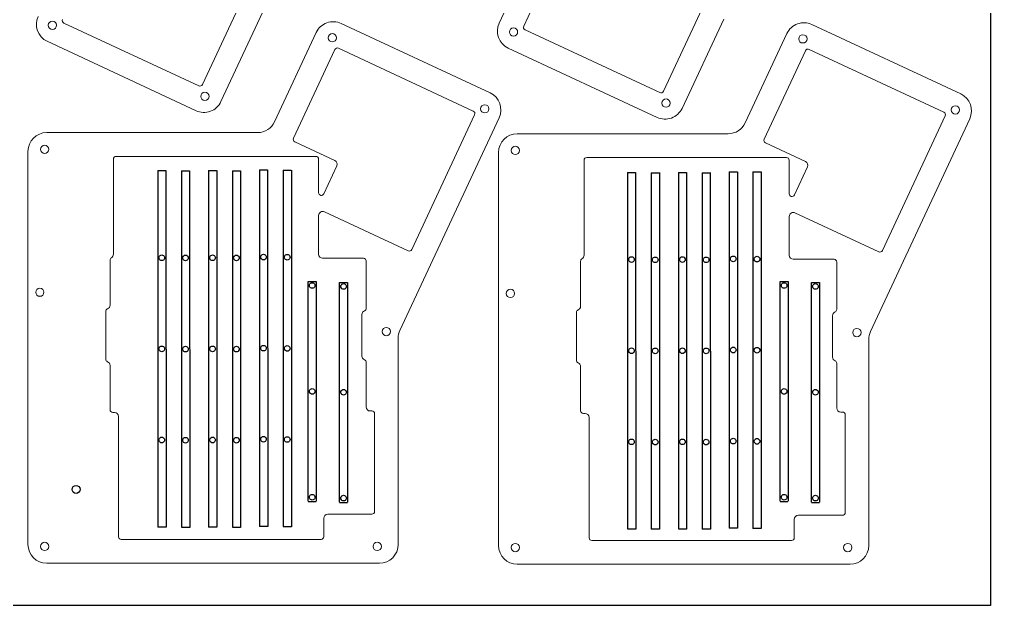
# Model space of a CAD drawing. Header units: inches. Extents: x 1582 to 2232, y 464 to 864.
# Drawn here: x 1869.1 to 2232.3, y 464 to 683.2 of the extents above; entities that cross this region are included whole.
import ezdxf

# ---------------------------------------------------------------- set-up
doc = ezdxf.new("R2010")
doc.units = ezdxf.units.IN
doc.header["$MEASUREMENT"] = 0

msp = doc.modelspace()

# ---------------------------------------------------------------- linework, layer by layer
at = {"color": 0, "linetype": 'Continuous', "lineweight": 0}
for p, q in [((2048.52, 681.84), (2085.61, 761.41)), ((2057.69, 680.72), (2081.19, 731.14)), ((1953, 692.02), (1937.54, 658.88)), ((2125.4, 689.5), (2109.94, 656.36)), ((1960.06, 685.89), (1944.48, 652.48)), ((2132.46, 683.37), (2116.89, 649.96)), ((1936.19, 658.38), (1885.77, 681.89)), ((1989.44, 681.74), (2045.12, 655.77)), ((2108.59, 655.86), (2058.18, 679.37)), ((2165.4, 681.33), (2221.08, 655.37)), ((1964.56, 644.94), (1980.14, 678.35)), ((2140.52, 644.54), (2156.09, 677.95)), ((1935.18, 649.09), (1879.5, 675.06)), ((1971.62, 638.81), (1987.08, 671.96)), ((1988.43, 672.45), (2038.85, 648.94)), ((2107.58, 646.57), (2051.9, 672.54)), ((2164.39, 672.04), (2214.8, 648.53)), ((2147.58, 638.4), (2163.04, 671.55)), ((2048.51, 646.47), (2011.41, 566.9)), ((2039.34, 647.59), (2015.83, 597.18)), ((2215.29, 647.18), (2191.78, 596.77)), ((2224.46, 646.07), (2187.37, 566.5)), ((1879.33, 640.9), (1958.22, 640.9)), ((2055.28, 640.49), (2134.17, 640.49)), ((1987.08, 630.48), (1972.12, 637.46)), ((2163.03, 630.07), (2148.07, 637.05)), ((1872.33, 486.81), (1872.33, 633.9)), ((1905.31, 632), (1970.62, 632.01)), ((1905.31, 632), (1979.98, 632)), ((2048.28, 486.41), (2048.28, 633.49)), ((1904.29, 595.42), (1904.29, 630.98)), ((1981, 630.98), (1981, 618.42)), ((1982.94, 617.99), (1987.82, 628.46)), ((2080.25, 595.02), (2080.25, 630.58)), ((2081.26, 631.59), (2146.58, 631.6)), ((2081.26, 631.59), (2155.94, 631.59)), ((2156.96, 630.58), (2156.96, 618.02)), ((2158.89, 617.59), (2163.77, 628.05)), ((2014.48, 596.68), (1983.17, 611.28)), ((2190.43, 596.28), (2159.12, 610.88)), ((1981, 609.9), (1981, 595.42)), ((2156.96, 609.5), (2156.96, 595.02)), ((1903.02, 576.37), (1903.02, 593.22)), ((1982.52, 593.9), (1997.76, 593.9)), ((1998.78, 592.88), (1998.78, 575.17)), ((2078.98, 575.97), (2078.98, 592.82)), ((2158.48, 593.49), (2173.72, 593.49)), ((2174.74, 592.48), (2174.74, 574.76)), ((1901.44, 556.12), (1901.44, 574.02)), ((1997.19, 572.82), (1997.19, 557.32)), ((2077.39, 555.71), (2077.39, 573.61)), ((2173.15, 572.41), (2173.15, 556.92)), ((2010.76, 563.95), (2010.76, 486.81)), ((2186.71, 563.54), (2186.71, 486.41)), ((1903.02, 537.26), (1903.02, 553.77)), ((1998.78, 554.97), (1998.78, 538.27)), ((2078.98, 536.85), (2078.98, 553.36)), ((2174.74, 554.56), (2174.74, 537.87)), ((1904.67, 536.24), (1904.04, 536.24)), ((1906.2, 489.7), (1906.2, 534.72)), ((2000.3, 536.75), (2000.94, 536.75)), ((2001.96, 535.73), (2001.96, 499.16)), ((2080.63, 535.83), (2079.99, 535.83)), ((2082.15, 489.3), (2082.15, 534.31)), ((2176.26, 536.34), (2176.9, 536.34)), ((2177.91, 535.33), (2177.91, 498.75)), ((2000.94, 498.14), (1984.43, 498.14)), ((2176.9, 497.73), (2160.39, 497.73)), ((1982.91, 496.62), (1982.91, 489.7)), ((2158.86, 496.21), (2158.86, 489.3)), ((1981.91, 488.7), (1907.2, 488.7)), ((2157.86, 488.3), (2083.15, 488.3)), ((2003.76, 479.81), (1879.33, 479.81)), ((2179.71, 479.41), (2055.28, 479.41))]:
    msp.add_line(p, q, dxfattribs=at)
at = {"color": 0}
for p, q in [((1920.85, 626.66), (1920.85, 493.31)), ((1929.73, 626.58), (1929.73, 493.23)), ((1939.87, 626.66), (1939.87, 493.31)), ((1948.75, 626.58), (1948.75, 493.23)), ((1958.89, 626.93), (1958.89, 493.58)), ((1967.77, 626.85), (1967.77, 493.5)), ((2096.5, 625.98), (2096.5, 492.63)), ((2105.37, 625.9), (2105.37, 492.55)), ((2115.52, 625.98), (2115.52, 492.63)), ((2124.4, 625.9), (2124.4, 492.55)), ((2134.54, 626.24), (2134.54, 492.89)), ((2143.42, 626.16), (2143.42, 492.81)), ((1921.3, 594.08), (1921.35, 594.4)), ((1921.35, 593.75), (1921.3, 594.08)), ((1921.35, 594.4), (1921.5, 594.69)), ((1921.5, 593.46), (1921.35, 593.75)), ((1921.5, 594.69), (1921.74, 594.92)), ((1921.74, 593.23), (1921.5, 593.46)), ((1921.74, 594.92), (1922.03, 595.07)), ((1922.03, 593.08), (1921.74, 593.23)), ((1922.03, 595.07), (1922.35, 595.12)), ((1922.35, 593.03), (1922.03, 593.08)), ((1922.35, 595.12), (1922.68, 595.07)), ((1922.68, 593.08), (1922.35, 593.03)), ((1922.68, 595.07), (1922.97, 594.92)), ((1922.97, 593.23), (1922.68, 593.08)), ((1922.97, 594.92), (1923.2, 594.69)), ((1923.2, 593.46), (1922.97, 593.23)), ((1923.2, 594.69), (1923.35, 594.4)), ((1923.35, 593.75), (1923.2, 593.46)), ((1923.35, 594.4), (1923.4, 594.08)), ((1923.4, 594.08), (1923.35, 593.75)), ((1930.18, 594), (1930.23, 594.32)), ((1930.23, 593.67), (1930.18, 594)), ((1930.23, 594.32), (1930.38, 594.61)), ((1930.38, 593.38), (1930.23, 593.67)), ((1930.38, 594.61), (1930.61, 594.84)), ((1930.61, 593.15), (1930.38, 593.38)), ((1930.61, 594.84), (1930.91, 594.99)), ((1930.91, 593), (1930.61, 593.15)), ((1930.91, 594.99), (1931.23, 595.04)), ((1931.23, 592.95), (1930.91, 593)), ((1931.23, 595.04), (1931.56, 594.99)), ((1931.56, 593), (1931.23, 592.95)), ((1931.56, 594.99), (1931.85, 594.84)), ((1931.85, 593.15), (1931.56, 593)), ((1931.85, 594.84), (1932.08, 594.61)), ((1932.08, 593.38), (1931.85, 593.15)), ((1932.08, 594.61), (1932.23, 594.32)), ((1932.23, 593.67), (1932.08, 593.38)), ((1932.23, 594.32), (1932.28, 594)), ((1932.28, 594), (1932.23, 593.67)), ((1940.32, 594.08), (1940.37, 594.4)), ((1940.37, 593.75), (1940.32, 594.08)), ((1940.37, 594.4), (1940.52, 594.69)), ((1940.52, 593.46), (1940.37, 593.75)), ((1940.52, 594.69), (1940.76, 594.92)), ((1940.76, 593.23), (1940.52, 593.46)), ((1940.76, 594.92), (1941.05, 595.07)), ((1941.05, 593.08), (1940.76, 593.23)), ((1941.05, 595.07), (1941.37, 595.12)), ((1941.37, 593.03), (1941.05, 593.08)), ((1941.37, 595.12), (1941.7, 595.07)), ((1941.7, 593.08), (1941.37, 593.03)), ((1941.7, 595.07), (1941.99, 594.92)), ((1941.99, 593.23), (1941.7, 593.08)), ((1941.99, 594.92), (1942.22, 594.69)), ((1942.22, 593.46), (1941.99, 593.23)), ((1942.22, 594.69), (1942.37, 594.4)), ((1942.37, 593.75), (1942.22, 593.46)), ((1942.37, 594.4), (1942.42, 594.08)), ((1942.42, 594.08), (1942.37, 593.75)), ((1949.2, 594), (1949.25, 594.32)), ((1949.25, 593.67), (1949.2, 594)), ((1949.25, 594.32), (1949.4, 594.61)), ((1949.4, 593.38), (1949.25, 593.67)), ((1949.4, 594.61), (1949.64, 594.84)), ((1949.64, 593.15), (1949.4, 593.38)), ((1949.64, 594.84), (1949.93, 594.99)), ((1949.93, 593), (1949.64, 593.15)), ((1949.93, 594.99), (1950.25, 595.04)), ((1950.25, 592.95), (1949.93, 593)), ((1950.25, 595.04), (1950.58, 594.99)), ((1950.58, 593), (1950.25, 592.95)), ((1950.58, 594.99), (1950.87, 594.84)), ((1950.87, 593.15), (1950.58, 593)), ((1950.87, 594.84), (1951.1, 594.61)), ((1951.1, 593.38), (1950.87, 593.15)), ((1951.1, 594.61), (1951.25, 594.32)), ((1951.25, 593.67), (1951.1, 593.38)), ((1951.25, 594.32), (1951.3, 594)), ((1951.3, 594), (1951.25, 593.67)), ((1959.34, 594.34), (1959.4, 594.67)), ((1959.4, 594.02), (1959.34, 594.34)), ((1959.4, 594.67), (1959.54, 594.96)), ((1959.54, 593.72), (1959.4, 594.02)), ((1959.54, 594.96), (1959.78, 595.19)), ((1959.78, 593.49), (1959.54, 593.72)), ((1959.78, 595.19), (1960.07, 595.34)), ((1960.07, 593.34), (1959.78, 593.49)), ((1960.07, 595.34), (1960.39, 595.39)), ((1960.39, 593.29), (1960.07, 593.34)), ((1960.39, 595.39), (1960.72, 595.34)), ((1960.72, 593.34), (1960.39, 593.29)), ((1960.72, 595.34), (1961.01, 595.19)), ((1961.01, 593.49), (1960.72, 593.34)), ((1961.01, 595.19), (1961.24, 594.96)), ((1961.24, 593.72), (1961.01, 593.49)), ((1961.24, 594.96), (1961.39, 594.67)), ((1961.39, 594.02), (1961.24, 593.72)), ((1961.39, 594.67), (1961.44, 594.34)), ((1961.44, 594.34), (1961.39, 594.02)), ((1968.22, 594.26), (1968.28, 594.59)), ((1968.28, 593.94), (1968.22, 594.26)), ((1968.28, 594.59), (1968.42, 594.88)), ((1968.42, 593.64), (1968.28, 593.94)), ((1968.42, 594.88), (1968.66, 595.11)), ((1968.66, 593.41), (1968.42, 593.64)), ((1968.66, 595.11), (1968.95, 595.26)), ((1968.95, 593.26), (1968.66, 593.41)), ((1968.95, 595.26), (1969.27, 595.31)), ((1969.27, 593.21), (1968.95, 593.26)), ((1969.27, 595.31), (1969.6, 595.26)), ((1969.6, 593.26), (1969.27, 593.21)), ((1969.6, 595.26), (1969.89, 595.11)), ((1969.89, 593.41), (1969.6, 593.26)), ((1969.89, 595.11), (1970.12, 594.88)), ((1970.12, 593.64), (1969.89, 593.41)), ((1970.12, 594.88), (1970.27, 594.59)), ((1970.27, 593.94), (1970.12, 593.64)), ((1970.27, 594.59), (1970.32, 594.26)), ((1970.32, 594.26), (1970.27, 593.94)), ((2096.95, 593.39), (2097, 593.71)), ((2097, 593.06), (2096.95, 593.39)), ((2097, 593.71), (2097.15, 594.01)), ((2097.15, 592.77), (2097, 593.06)), ((2097.15, 594.01), (2097.38, 594.24)), ((2097.38, 592.54), (2097.15, 592.77)), ((2097.38, 594.24), (2097.67, 594.39)), ((2097.67, 592.39), (2097.38, 592.54)), ((2097.67, 594.39), (2097.99, 594.44)), ((2097.99, 592.34), (2097.67, 592.39)), ((2097.99, 594.44), (2098.32, 594.39)), ((2098.32, 592.39), (2097.99, 592.34)), ((2098.32, 594.39), (2098.61, 594.24)), ((2098.61, 592.54), (2098.32, 592.39)), ((2098.61, 594.24), (2098.84, 594.01)), ((2098.84, 592.77), (2098.61, 592.54)), ((2098.84, 594.01), (2098.99, 593.71)), ((2098.99, 593.06), (2098.84, 592.77)), ((2098.99, 593.71), (2099.04, 593.39)), ((2099.04, 593.39), (2098.99, 593.06)), ((2105.83, 593.31), (2105.88, 593.63)), ((2105.88, 592.98), (2105.83, 593.31)), ((2105.88, 593.63), (2106.03, 593.93)), ((2106.03, 592.69), (2105.88, 592.98)), ((2106.03, 593.93), (2106.26, 594.16)), ((2106.26, 592.46), (2106.03, 592.69)), ((2106.26, 594.16), (2106.55, 594.31)), ((2106.55, 592.31), (2106.26, 592.46)), ((2106.55, 594.31), (2106.87, 594.36)), ((2106.87, 592.26), (2106.55, 592.31)), ((2106.87, 594.36), (2107.2, 594.31)), ((2107.2, 592.31), (2106.87, 592.26)), ((2107.2, 594.31), (2107.49, 594.16)), ((2107.49, 592.46), (2107.2, 592.31)), ((2107.49, 594.16), (2107.72, 593.93)), ((2107.72, 592.69), (2107.49, 592.46)), ((2107.72, 593.93), (2107.87, 593.63)), ((2107.87, 592.98), (2107.72, 592.69)), ((2107.87, 593.63), (2107.92, 593.31)), ((2107.92, 593.31), (2107.87, 592.98)), ((2115.97, 593.39), (2116.02, 593.71)), ((2116.02, 593.06), (2115.97, 593.39)), ((2116.02, 593.71), (2116.17, 594.01)), ((2116.17, 592.77), (2116.02, 593.06)), ((2116.17, 594.01), (2116.4, 594.24)), ((2116.4, 592.54), (2116.17, 592.77)), ((2116.4, 594.24), (2116.69, 594.39)), ((2116.69, 592.39), (2116.4, 592.54)), ((2116.69, 594.39), (2117.02, 594.44)), ((2117.02, 592.34), (2116.69, 592.39)), ((2117.02, 594.44), (2117.34, 594.39)), ((2117.34, 592.39), (2117.02, 592.34)), ((2117.34, 594.39), (2117.63, 594.24)), ((2117.63, 592.54), (2117.34, 592.39)), ((2117.63, 594.24), (2117.87, 594.01)), ((2117.87, 592.77), (2117.63, 592.54)), ((2117.87, 594.01), (2118.01, 593.71)), ((2118.01, 593.06), (2117.87, 592.77)), ((2118.01, 593.71), (2118.07, 593.39)), ((2118.07, 593.39), (2118.01, 593.06)), ((2124.85, 593.31), (2124.9, 593.63)), ((2124.9, 592.98), (2124.85, 593.31)), ((2124.9, 593.63), (2125.05, 593.93)), ((2125.05, 592.69), (2124.9, 592.98)), ((2125.05, 593.93), (2125.28, 594.16)), ((2125.28, 592.46), (2125.05, 592.69)), ((2125.28, 594.16), (2125.57, 594.31)), ((2125.57, 592.31), (2125.28, 592.46)), ((2125.57, 594.31), (2125.9, 594.36)), ((2125.9, 592.26), (2125.57, 592.31)), ((2125.9, 594.36), (2126.22, 594.31)), ((2126.22, 592.31), (2125.9, 592.26)), ((2126.22, 594.31), (2126.51, 594.16)), ((2126.51, 592.46), (2126.22, 592.31)), ((2126.51, 594.16), (2126.75, 593.93)), ((2126.75, 592.69), (2126.51, 592.46)), ((2126.75, 593.93), (2126.89, 593.63)), ((2126.89, 592.98), (2126.75, 592.69)), ((2126.89, 593.63), (2126.95, 593.31)), ((2126.95, 593.31), (2126.89, 592.98)), ((2134.99, 593.66), (2135.04, 593.98)), ((2135.04, 593.33), (2134.99, 593.66)), ((2135.04, 593.98), (2135.19, 594.27)), ((2135.19, 593.04), (2135.04, 593.33)), ((2135.19, 594.27), (2135.42, 594.51)), ((2135.42, 592.81), (2135.19, 593.04)), ((2135.42, 594.51), (2135.71, 594.66)), ((2135.71, 592.66), (2135.42, 592.81)), ((2135.71, 594.66), (2136.04, 594.71)), ((2136.04, 592.61), (2135.71, 592.66)), ((2136.04, 594.71), (2136.36, 594.66)), ((2136.36, 592.66), (2136.04, 592.61)), ((2136.36, 594.66), (2136.65, 594.51)), ((2136.65, 592.81), (2136.36, 592.66)), ((2136.65, 594.51), (2136.89, 594.27)), ((2136.89, 593.04), (2136.65, 592.81)), ((2136.89, 594.27), (2137.04, 593.98)), ((2137.04, 593.33), (2136.89, 593.04)), ((2137.04, 593.98), (2137.09, 593.66)), ((2137.09, 593.66), (2137.04, 593.33)), ((2143.87, 593.58), (2143.92, 593.9)), ((2143.92, 593.25), (2143.87, 593.58)), ((2143.92, 593.9), (2144.07, 594.19)), ((2144.07, 592.96), (2143.92, 593.25)), ((2144.07, 594.19), (2144.3, 594.43)), ((2144.3, 592.73), (2144.07, 592.96)), ((2144.3, 594.43), (2144.59, 594.58)), ((2144.59, 592.58), (2144.3, 592.73)), ((2144.59, 594.58), (2144.92, 594.63)), ((2144.92, 592.53), (2144.59, 592.58)), ((2144.92, 594.63), (2145.24, 594.58)), ((2145.24, 592.58), (2144.92, 592.53)), ((2145.24, 594.58), (2145.53, 594.43)), ((2145.53, 592.73), (2145.24, 592.58)), ((2145.53, 594.43), (2145.77, 594.19)), ((2145.77, 592.96), (2145.53, 592.73)), ((2145.77, 594.19), (2145.92, 593.9)), ((2145.92, 593.25), (2145.77, 592.96)), ((2145.92, 593.9), (2145.97, 593.58)), ((2145.97, 593.58), (2145.92, 593.25)), ((1977.13, 502.99), (1977.13, 585.19)), ((1978.01, 584.54), (1978.3, 584.69)), ((1978.3, 584.69), (1978.63, 584.74)), ((1978.63, 584.74), (1978.95, 584.69)), ((1978.95, 584.69), (1979.24, 584.54)), ((1988.86, 502.66), (1988.86, 584.86)), ((2153.54, 502.99), (2153.54, 585.19)), ((2154.42, 584.54), (2154.71, 584.69)), ((2154.71, 584.69), (2155.04, 584.74)), ((2155.04, 584.74), (2155.36, 584.69)), ((2155.36, 584.69), (2155.65, 584.54)), ((2165.27, 502.66), (2165.27, 584.86)), ((1977.58, 583.69), (1977.63, 584.01)), ((1977.63, 583.37), (1977.58, 583.69)), ((1977.63, 584.01), (1977.78, 584.31)), ((1977.78, 583.07), (1977.63, 583.37)), ((1977.78, 584.31), (1978.01, 584.54)), ((1978.01, 582.84), (1977.78, 583.07)), ((1978.3, 582.69), (1978.01, 582.84)), ((1978.63, 582.64), (1978.3, 582.69)), ((1978.95, 582.69), (1978.63, 582.64)), ((1979.24, 582.84), (1978.95, 582.69)), ((1979.24, 584.54), (1979.47, 584.31)), ((1979.47, 583.07), (1979.24, 582.84)), ((1979.47, 584.31), (1979.62, 584.01)), ((1979.62, 583.37), (1979.47, 583.07)), ((1979.62, 584.01), (1979.67, 583.69)), ((1979.67, 583.69), (1979.62, 583.37)), ((1989.31, 583.35), (1989.36, 583.68)), ((1989.36, 583.03), (1989.31, 583.35)), ((1989.36, 583.68), (1989.51, 583.97)), ((1989.51, 582.74), (1989.36, 583.03)), ((1989.51, 583.97), (1989.74, 584.2)), ((1989.74, 582.51), (1989.51, 582.74)), ((1989.74, 584.2), (1990.03, 584.35)), ((1990.03, 582.36), (1989.74, 582.51)), ((1990.03, 584.35), (1990.36, 584.4)), ((1990.36, 582.31), (1990.03, 582.36)), ((1990.36, 584.4), (1990.68, 584.35)), ((1990.68, 582.36), (1990.36, 582.31)), ((1990.68, 584.35), (1990.98, 584.2)), ((1990.98, 582.51), (1990.68, 582.36)), ((1990.98, 584.2), (1991.21, 583.97)), ((1991.21, 582.74), (1990.98, 582.51)), ((1991.21, 583.97), (1991.36, 583.68)), ((1991.36, 583.03), (1991.21, 582.74)), ((1991.36, 583.68), (1991.41, 583.35)), ((1991.41, 583.35), (1991.36, 583.03)), ((2153.99, 583.69), (2154.04, 584.01)), ((2154.04, 583.37), (2153.99, 583.69)), ((2154.04, 584.01), (2154.19, 584.31)), ((2154.19, 583.07), (2154.04, 583.37)), ((2154.19, 584.31), (2154.42, 584.54)), ((2154.42, 582.84), (2154.19, 583.07)), ((2154.71, 582.69), (2154.42, 582.84)), ((2155.04, 582.64), (2154.71, 582.69)), ((2155.36, 582.69), (2155.04, 582.64)), ((2155.65, 582.84), (2155.36, 582.69)), ((2155.65, 584.54), (2155.89, 584.31)), ((2155.89, 583.07), (2155.65, 582.84)), ((2155.89, 584.31), (2156.04, 584.01)), ((2156.04, 583.37), (2155.89, 583.07)), ((2156.04, 584.01), (2156.09, 583.69)), ((2156.09, 583.69), (2156.04, 583.37)), ((2165.72, 583.35), (2165.77, 583.68)), ((2165.77, 583.03), (2165.72, 583.35)), ((2165.77, 583.68), (2165.92, 583.97)), ((2165.92, 582.74), (2165.77, 583.03)), ((2165.92, 583.97), (2166.16, 584.2)), ((2166.16, 582.51), (2165.92, 582.74)), ((2166.16, 584.2), (2166.45, 584.35)), ((2166.45, 582.36), (2166.16, 582.51)), ((2166.45, 584.35), (2166.77, 584.4)), ((2166.77, 582.31), (2166.45, 582.36)), ((2166.77, 584.4), (2167.1, 584.35)), ((2167.1, 582.36), (2166.77, 582.31)), ((2167.1, 584.35), (2167.39, 584.2)), ((2167.39, 582.51), (2167.1, 582.36)), ((2167.39, 584.2), (2167.62, 583.97)), ((2167.62, 582.74), (2167.39, 582.51)), ((2167.62, 583.97), (2167.77, 583.68)), ((2167.77, 583.03), (2167.62, 582.74)), ((2167.77, 583.68), (2167.82, 583.35)), ((2167.82, 583.35), (2167.77, 583.03)), ((1921.3, 559.99), (1921.35, 560.31)), ((1921.35, 559.66), (1921.3, 559.99)), ((1921.35, 560.31), (1921.5, 560.6)), ((1921.5, 559.37), (1921.35, 559.66)), ((1921.5, 560.6), (1921.74, 560.84)), ((1921.74, 559.14), (1921.5, 559.37)), ((1921.74, 560.84), (1922.03, 560.99)), ((1922.03, 560.99), (1922.35, 561.04)), ((1922.35, 561.04), (1922.68, 560.99)), ((1922.68, 560.99), (1922.97, 560.84)), ((1922.97, 560.84), (1923.2, 560.6)), ((1923.2, 559.37), (1922.97, 559.14)), ((1923.2, 560.6), (1923.35, 560.31)), ((1923.35, 559.66), (1923.2, 559.37)), ((1923.35, 560.31), (1923.4, 559.99)), ((1923.4, 559.99), (1923.35, 559.66)), ((1930.18, 559.91), (1930.23, 560.23)), ((1930.23, 559.58), (1930.18, 559.91)), ((1930.23, 560.23), (1930.38, 560.52)), ((1930.38, 559.29), (1930.23, 559.58)), ((1930.38, 560.52), (1930.61, 560.76)), ((1930.61, 559.06), (1930.38, 559.29)), ((1930.61, 560.76), (1930.91, 560.91)), ((1930.91, 560.91), (1931.23, 560.96)), ((1931.23, 560.96), (1931.56, 560.91)), ((1931.56, 560.91), (1931.85, 560.76)), ((1931.85, 560.76), (1932.08, 560.52)), ((1932.08, 559.29), (1931.85, 559.06)), ((1932.08, 560.52), (1932.23, 560.23)), ((1932.23, 559.58), (1932.08, 559.29)), ((1932.23, 560.23), (1932.28, 559.91)), ((1932.28, 559.91), (1932.23, 559.58)), ((1940.32, 559.99), (1940.37, 560.31)), ((1940.37, 559.66), (1940.32, 559.99)), ((1940.37, 560.31), (1940.52, 560.6)), ((1940.52, 559.37), (1940.37, 559.66)), ((1940.52, 560.6), (1940.76, 560.84)), ((1940.76, 559.14), (1940.52, 559.37)), ((1940.76, 560.84), (1941.05, 560.99)), ((1941.05, 560.99), (1941.37, 561.04)), ((1941.37, 561.04), (1941.7, 560.99)), ((1941.7, 560.99), (1941.99, 560.84)), ((1941.99, 560.84), (1942.22, 560.6)), ((1942.22, 559.37), (1941.99, 559.14)), ((1942.22, 560.6), (1942.37, 560.31)), ((1942.37, 559.66), (1942.22, 559.37)), ((1942.37, 560.31), (1942.42, 559.99)), ((1942.42, 559.99), (1942.37, 559.66)), ((1949.2, 559.91), (1949.25, 560.23)), ((1949.25, 559.58), (1949.2, 559.91)), ((1949.25, 560.23), (1949.4, 560.52)), ((1949.4, 559.29), (1949.25, 559.58)), ((1949.4, 560.52), (1949.64, 560.76)), ((1949.64, 559.06), (1949.4, 559.29)), ((1949.64, 560.76), (1949.93, 560.91)), ((1949.93, 560.91), (1950.25, 560.96)), ((1950.25, 560.96), (1950.58, 560.91)), ((1950.58, 560.91), (1950.87, 560.76)), ((1950.87, 560.76), (1951.1, 560.52)), ((1951.1, 559.29), (1950.87, 559.06)), ((1951.1, 560.52), (1951.25, 560.23)), ((1951.25, 559.58), (1951.1, 559.29)), ((1951.25, 560.23), (1951.3, 559.91)), ((1951.3, 559.91), (1951.25, 559.58)), ((1959.34, 560.25), (1959.4, 560.58)), ((1959.4, 559.93), (1959.34, 560.25)), ((1959.4, 560.58), (1959.54, 560.87)), ((1959.54, 559.64), (1959.4, 559.93)), ((1959.54, 560.87), (1959.78, 561.1)), ((1959.78, 559.41), (1959.54, 559.64)), ((1959.78, 561.1), (1960.07, 561.25)), ((1960.07, 559.26), (1959.78, 559.41)), ((1960.07, 561.25), (1960.39, 561.31)), ((1960.39, 559.21), (1960.07, 559.26)), ((1960.39, 561.31), (1960.72, 561.25)), ((1960.72, 559.26), (1960.39, 559.21)), ((1960.72, 561.25), (1961.01, 561.1)), ((1961.01, 559.41), (1960.72, 559.26)), ((1961.01, 561.1), (1961.24, 560.87)), ((1961.24, 559.64), (1961.01, 559.41)), ((1961.24, 560.87), (1961.39, 560.58)), ((1961.39, 559.93), (1961.24, 559.64)), ((1961.39, 560.58), (1961.44, 560.25)), ((1961.44, 560.25), (1961.39, 559.93)), ((1968.22, 560.17), (1968.28, 560.5)), ((1968.28, 559.85), (1968.22, 560.17)), ((1968.28, 560.5), (1968.42, 560.79)), ((1968.42, 559.56), (1968.28, 559.85)), ((1968.42, 560.79), (1968.66, 561.02)), ((1968.66, 559.33), (1968.42, 559.56)), ((1968.66, 561.02), (1968.95, 561.17)), ((1968.95, 559.18), (1968.66, 559.33)), ((1968.95, 561.17), (1969.27, 561.23)), ((1969.27, 561.23), (1969.6, 561.17)), ((1969.6, 561.17), (1969.89, 561.02)), ((1969.89, 559.33), (1969.6, 559.18)), ((1969.89, 561.02), (1970.12, 560.79)), ((1970.12, 559.56), (1969.89, 559.33)), ((1970.12, 560.79), (1970.27, 560.5)), ((1970.27, 559.85), (1970.12, 559.56)), ((1970.27, 560.5), (1970.32, 560.17)), ((1970.32, 560.17), (1970.27, 559.85)), ((2096.95, 559.3), (2097, 559.63)), ((2097, 558.98), (2096.95, 559.3)), ((2097, 559.63), (2097.15, 559.92)), ((2097.15, 559.92), (2097.38, 560.15)), ((2097.38, 560.15), (2097.67, 560.3)), ((2097.67, 560.3), (2097.99, 560.35)), ((2097.99, 560.35), (2098.32, 560.3)), ((2098.32, 560.3), (2098.61, 560.15)), ((2098.61, 560.15), (2098.84, 559.92)), ((2098.84, 559.92), (2098.99, 559.63)), ((2098.99, 559.63), (2099.04, 559.3)), ((2099.04, 559.3), (2098.99, 558.98)), ((2105.83, 559.22), (2105.88, 559.54)), ((2105.88, 558.9), (2105.83, 559.22)), ((2105.88, 559.54), (2106.03, 559.84)), ((2106.03, 559.84), (2106.26, 560.07)), ((2106.26, 560.07), (2106.55, 560.22)), ((2106.55, 560.22), (2106.87, 560.27)), ((2106.87, 560.27), (2107.2, 560.22)), ((2107.2, 560.22), (2107.49, 560.07)), ((2107.49, 560.07), (2107.72, 559.84)), ((2107.72, 559.84), (2107.87, 559.54)), ((2107.87, 559.54), (2107.92, 559.22)), ((2107.92, 559.22), (2107.87, 558.9)), ((2115.97, 559.3), (2116.02, 559.63)), ((2116.02, 558.98), (2115.97, 559.3)), ((2116.02, 559.63), (2116.17, 559.92)), ((2116.17, 559.92), (2116.4, 560.15)), ((2116.4, 560.15), (2116.69, 560.3)), ((2116.69, 560.3), (2117.02, 560.35)), ((2117.02, 560.35), (2117.34, 560.3)), ((2117.34, 560.3), (2117.63, 560.15)), ((2117.63, 560.15), (2117.87, 559.92)), ((2117.87, 559.92), (2118.01, 559.63)), ((2118.01, 559.63), (2118.07, 559.3)), ((2118.07, 559.3), (2118.01, 558.98)), ((2124.85, 559.22), (2124.9, 559.54)), ((2124.9, 558.9), (2124.85, 559.22)), ((2124.9, 559.54), (2125.05, 559.84)), ((2125.05, 559.84), (2125.28, 560.07)), ((2125.28, 560.07), (2125.57, 560.22)), ((2125.57, 560.22), (2125.9, 560.27)), ((2125.9, 560.27), (2126.22, 560.22)), ((2126.22, 560.22), (2126.51, 560.07)), ((2126.51, 560.07), (2126.75, 559.84)), ((2126.75, 559.84), (2126.89, 559.54)), ((2126.89, 559.54), (2126.95, 559.22)), ((2126.95, 559.22), (2126.89, 558.9)), ((2134.99, 559.57), (2135.04, 559.89)), ((2135.04, 559.25), (2134.99, 559.57)), ((2135.04, 559.89), (2135.19, 560.19)), ((2135.19, 558.95), (2135.04, 559.25)), ((2135.19, 560.19), (2135.42, 560.42)), ((2135.42, 560.42), (2135.71, 560.57)), ((2135.71, 560.57), (2136.04, 560.62)), ((2136.04, 560.62), (2136.36, 560.57)), ((2136.36, 560.57), (2136.65, 560.42)), ((2136.65, 560.42), (2136.89, 560.19)), ((2136.89, 560.19), (2137.04, 559.89)), ((2137.04, 559.25), (2136.89, 558.95)), ((2137.04, 559.89), (2137.09, 559.57)), ((2137.09, 559.57), (2137.04, 559.25)), ((2143.87, 559.49), (2143.92, 559.81)), ((2143.92, 559.17), (2143.87, 559.49)), ((2143.92, 559.81), (2144.07, 560.11)), ((2144.07, 560.11), (2144.3, 560.34)), ((2144.3, 560.34), (2144.59, 560.49)), ((2144.59, 560.49), (2144.92, 560.54)), ((2144.92, 560.54), (2145.24, 560.49)), ((2145.24, 560.49), (2145.53, 560.34)), ((2145.53, 560.34), (2145.77, 560.11)), ((2145.77, 560.11), (2145.92, 559.81)), ((2145.92, 559.81), (2145.97, 559.49)), ((2145.97, 559.49), (2145.92, 559.17)), ((1922.03, 558.99), (1921.74, 559.14)), ((1922.35, 558.94), (1922.03, 558.99)), ((1922.68, 558.99), (1922.35, 558.94)), ((1922.97, 559.14), (1922.68, 558.99)), ((1930.91, 558.91), (1930.61, 559.06)), ((1931.23, 558.86), (1930.91, 558.91)), ((1931.56, 558.91), (1931.23, 558.86)), ((1931.85, 559.06), (1931.56, 558.91)), ((1941.05, 558.99), (1940.76, 559.14)), ((1941.37, 558.94), (1941.05, 558.99)), ((1941.7, 558.99), (1941.37, 558.94)), ((1941.99, 559.14), (1941.7, 558.99)), ((1949.93, 558.91), (1949.64, 559.06)), ((1950.25, 558.86), (1949.93, 558.91)), ((1950.58, 558.91), (1950.25, 558.86)), ((1950.87, 559.06), (1950.58, 558.91)), ((1969.27, 559.13), (1968.95, 559.18)), ((1969.6, 559.18), (1969.27, 559.13)), ((2097.15, 558.68), (2097, 558.98)), ((2097.38, 558.45), (2097.15, 558.68)), ((2097.67, 558.3), (2097.38, 558.45)), ((2097.99, 558.25), (2097.67, 558.3)), ((2098.32, 558.3), (2097.99, 558.25)), ((2098.61, 558.45), (2098.32, 558.3)), ((2098.84, 558.68), (2098.61, 558.45)), ((2098.99, 558.98), (2098.84, 558.68)), ((2106.03, 558.6), (2105.88, 558.9)), ((2106.26, 558.37), (2106.03, 558.6)), ((2106.55, 558.22), (2106.26, 558.37)), ((2106.87, 558.17), (2106.55, 558.22)), ((2107.2, 558.22), (2106.87, 558.17)), ((2107.49, 558.37), (2107.2, 558.22)), ((2107.72, 558.6), (2107.49, 558.37)), ((2107.87, 558.9), (2107.72, 558.6)), ((2116.17, 558.68), (2116.02, 558.98)), ((2116.4, 558.45), (2116.17, 558.68)), ((2116.69, 558.3), (2116.4, 558.45)), ((2117.02, 558.25), (2116.69, 558.3)), ((2117.34, 558.3), (2117.02, 558.25)), ((2117.63, 558.45), (2117.34, 558.3)), ((2117.87, 558.68), (2117.63, 558.45)), ((2118.01, 558.98), (2117.87, 558.68)), ((2125.05, 558.6), (2124.9, 558.9)), ((2125.28, 558.37), (2125.05, 558.6)), ((2125.57, 558.22), (2125.28, 558.37)), ((2125.9, 558.17), (2125.57, 558.22)), ((2126.22, 558.22), (2125.9, 558.17)), ((2126.51, 558.37), (2126.22, 558.22)), ((2126.75, 558.6), (2126.51, 558.37)), ((2126.89, 558.9), (2126.75, 558.6)), ((2135.42, 558.72), (2135.19, 558.95)), ((2135.71, 558.57), (2135.42, 558.72)), ((2136.04, 558.52), (2135.71, 558.57)), ((2136.36, 558.57), (2136.04, 558.52)), ((2136.65, 558.72), (2136.36, 558.57)), ((2136.89, 558.95), (2136.65, 558.72)), ((2144.07, 558.87), (2143.92, 559.17)), ((2144.3, 558.64), (2144.07, 558.87)), ((2144.59, 558.49), (2144.3, 558.64)), ((2144.92, 558.44), (2144.59, 558.49)), ((2145.24, 558.49), (2144.92, 558.44)), ((2145.53, 558.64), (2145.24, 558.49)), ((2145.77, 558.87), (2145.53, 558.64)), ((2145.92, 559.17), (2145.77, 558.87)), ((1977.63, 544.41), (1977.78, 544.71)), ((1977.78, 544.71), (1978.01, 544.94)), ((1978.01, 544.94), (1978.3, 545.09)), ((1978.3, 545.09), (1978.63, 545.14)), ((1978.63, 545.14), (1978.95, 545.09)), ((1978.95, 545.09), (1979.24, 544.94)), ((1979.24, 544.94), (1979.47, 544.71)), ((1979.47, 544.71), (1979.62, 544.41)), ((1989.74, 544.6), (1990.03, 544.75)), ((1990.03, 544.75), (1990.36, 544.81)), ((1990.36, 544.81), (1990.68, 544.75)), ((1990.68, 544.75), (1990.98, 544.6)), ((2154.04, 544.41), (2154.19, 544.71)), ((2154.19, 544.71), (2154.42, 544.94)), ((2154.42, 544.94), (2154.71, 545.09)), ((2154.71, 545.09), (2155.04, 545.14)), ((2155.04, 545.14), (2155.36, 545.09)), ((2155.36, 545.09), (2155.65, 544.94)), ((2155.65, 544.94), (2155.89, 544.71)), ((2155.89, 544.71), (2156.04, 544.41)), ((2166.16, 544.6), (2166.45, 544.75)), ((2166.45, 544.75), (2166.77, 544.81)), ((2166.77, 544.81), (2167.1, 544.75)), ((2167.1, 544.75), (2167.39, 544.6)), ((1977.58, 544.09), (1977.63, 544.41)), ((1977.63, 543.77), (1977.58, 544.09)), ((1977.78, 543.47), (1977.63, 543.77)), ((1978.01, 543.24), (1977.78, 543.47)), ((1978.3, 543.09), (1978.01, 543.24)), ((1978.63, 543.04), (1978.3, 543.09)), ((1978.95, 543.09), (1978.63, 543.04)), ((1979.24, 543.24), (1978.95, 543.09)), ((1979.47, 543.47), (1979.24, 543.24)), ((1979.62, 543.77), (1979.47, 543.47)), ((1979.62, 544.41), (1979.67, 544.09)), ((1979.67, 544.09), (1979.62, 543.77)), ((1989.31, 543.76), (1989.36, 544.08)), ((1989.36, 543.43), (1989.31, 543.76)), ((1989.36, 544.08), (1989.51, 544.37)), ((1989.51, 543.14), (1989.36, 543.43)), ((1989.51, 544.37), (1989.74, 544.6)), ((1989.74, 542.91), (1989.51, 543.14)), ((1990.03, 542.76), (1989.74, 542.91)), ((1990.36, 542.71), (1990.03, 542.76)), ((1990.68, 542.76), (1990.36, 542.71)), ((1990.98, 542.91), (1990.68, 542.76)), ((1990.98, 544.6), (1991.21, 544.37)), ((1991.21, 543.14), (1990.98, 542.91)), ((1991.21, 544.37), (1991.36, 544.08)), ((1991.36, 543.43), (1991.21, 543.14)), ((1991.36, 544.08), (1991.41, 543.76)), ((1991.41, 543.76), (1991.36, 543.43)), ((2153.99, 544.09), (2154.04, 544.41)), ((2154.04, 543.77), (2153.99, 544.09)), ((2154.19, 543.47), (2154.04, 543.77)), ((2154.42, 543.24), (2154.19, 543.47)), ((2154.71, 543.09), (2154.42, 543.24)), ((2155.04, 543.04), (2154.71, 543.09)), ((2155.36, 543.09), (2155.04, 543.04)), ((2155.65, 543.24), (2155.36, 543.09)), ((2155.89, 543.47), (2155.65, 543.24)), ((2156.04, 543.77), (2155.89, 543.47)), ((2156.04, 544.41), (2156.09, 544.09)), ((2156.09, 544.09), (2156.04, 543.77)), ((2165.72, 543.76), (2165.77, 544.08)), ((2165.77, 543.43), (2165.72, 543.76)), ((2165.77, 544.08), (2165.92, 544.37)), ((2165.92, 543.14), (2165.77, 543.43)), ((2165.92, 544.37), (2166.16, 544.6)), ((2166.16, 542.91), (2165.92, 543.14)), ((2166.45, 542.76), (2166.16, 542.91)), ((2166.77, 542.71), (2166.45, 542.76)), ((2167.1, 542.76), (2166.77, 542.71)), ((2167.39, 542.91), (2167.1, 542.76)), ((2167.39, 544.6), (2167.62, 544.37)), ((2167.62, 543.14), (2167.39, 542.91)), ((2167.62, 544.37), (2167.77, 544.08)), ((2167.77, 543.43), (2167.62, 543.14)), ((2167.77, 544.08), (2167.82, 543.76)), ((2167.82, 543.76), (2167.77, 543.43)), ((1921.35, 526.22), (1921.5, 526.52)), ((1921.5, 526.52), (1921.74, 526.75)), ((1921.74, 526.75), (1922.03, 526.9)), ((1922.03, 526.9), (1922.35, 526.95)), ((1922.35, 526.95), (1922.68, 526.9)), ((1922.68, 526.9), (1922.97, 526.75)), ((1922.97, 526.75), (1923.2, 526.52)), ((1923.2, 526.52), (1923.35, 526.22)), ((1930.38, 526.44), (1930.61, 526.67)), ((1930.61, 526.67), (1930.91, 526.82)), ((1930.91, 526.82), (1931.23, 526.87)), ((1931.23, 526.87), (1931.56, 526.82)), ((1931.56, 526.82), (1931.85, 526.67)), ((1931.85, 526.67), (1932.08, 526.44)), ((1940.37, 526.22), (1940.52, 526.52)), ((1940.52, 526.52), (1940.76, 526.75)), ((1940.76, 526.75), (1941.05, 526.9)), ((1941.05, 526.9), (1941.37, 526.95)), ((1941.37, 526.95), (1941.7, 526.9)), ((1941.7, 526.9), (1941.99, 526.75)), ((1941.99, 526.75), (1942.22, 526.52)), ((1942.22, 526.52), (1942.37, 526.22)), ((1949.4, 526.44), (1949.64, 526.67)), ((1949.64, 526.67), (1949.93, 526.82)), ((1949.93, 526.82), (1950.25, 526.87)), ((1950.25, 526.87), (1950.58, 526.82)), ((1950.58, 526.82), (1950.87, 526.67)), ((1950.87, 526.67), (1951.1, 526.44)), ((1959.4, 526.49), (1959.54, 526.78)), ((1959.54, 526.78), (1959.78, 527.02)), ((1959.78, 527.02), (1960.07, 527.17)), ((1960.07, 527.17), (1960.39, 527.22)), ((1960.39, 527.22), (1960.72, 527.17)), ((1960.72, 527.17), (1961.01, 527.02)), ((1961.01, 527.02), (1961.24, 526.78)), ((1961.24, 526.78), (1961.39, 526.49)), ((1968.28, 526.41), (1968.42, 526.7)), ((1968.42, 526.7), (1968.66, 526.94)), ((1968.66, 526.94), (1968.95, 527.09)), ((1968.95, 527.09), (1969.27, 527.14)), ((1969.27, 527.14), (1969.6, 527.09)), ((1969.6, 527.09), (1969.89, 526.94)), ((1969.89, 526.94), (1970.12, 526.7)), ((1970.12, 526.7), (1970.27, 526.41)), ((2135.71, 526.48), (2136.04, 526.53)), ((2136.04, 526.53), (2136.36, 526.48)), ((1921.3, 525.9), (1921.35, 526.22)), ((1921.35, 525.57), (1921.3, 525.9)), ((1921.5, 525.28), (1921.35, 525.57)), ((1921.74, 525.05), (1921.5, 525.28)), ((1922.03, 524.9), (1921.74, 525.05)), ((1922.35, 524.85), (1922.03, 524.9)), ((1922.68, 524.9), (1922.35, 524.85)), ((1922.97, 525.05), (1922.68, 524.9)), ((1923.2, 525.28), (1922.97, 525.05)), ((1923.35, 525.57), (1923.2, 525.28)), ((1923.35, 526.22), (1923.4, 525.9)), ((1923.4, 525.9), (1923.35, 525.57)), ((1930.18, 525.82), (1930.23, 526.14)), ((1930.23, 525.49), (1930.18, 525.82)), ((1930.23, 526.14), (1930.38, 526.44)), ((1930.38, 525.2), (1930.23, 525.49)), ((1930.61, 524.97), (1930.38, 525.2)), ((1930.91, 524.82), (1930.61, 524.97)), ((1931.23, 524.77), (1930.91, 524.82)), ((1931.56, 524.82), (1931.23, 524.77)), ((1931.85, 524.97), (1931.56, 524.82)), ((1932.08, 525.2), (1931.85, 524.97)), ((1932.08, 526.44), (1932.23, 526.14)), ((1932.23, 525.49), (1932.08, 525.2)), ((1932.23, 526.14), (1932.28, 525.82)), ((1932.28, 525.82), (1932.23, 525.49)), ((1940.32, 525.9), (1940.37, 526.22)), ((1940.37, 525.57), (1940.32, 525.9)), ((1940.52, 525.28), (1940.37, 525.57)), ((1940.76, 525.05), (1940.52, 525.28)), ((1941.05, 524.9), (1940.76, 525.05)), ((1941.37, 524.85), (1941.05, 524.9)), ((1941.7, 524.9), (1941.37, 524.85)), ((1941.99, 525.05), (1941.7, 524.9)), ((1942.22, 525.28), (1941.99, 525.05)), ((1942.37, 525.57), (1942.22, 525.28)), ((1942.37, 526.22), (1942.42, 525.9)), ((1942.42, 525.9), (1942.37, 525.57)), ((1949.2, 525.82), (1949.25, 526.14)), ((1949.25, 525.49), (1949.2, 525.82)), ((1949.25, 526.14), (1949.4, 526.44)), ((1949.4, 525.2), (1949.25, 525.49)), ((1949.64, 524.97), (1949.4, 525.2)), ((1949.93, 524.82), (1949.64, 524.97)), ((1950.25, 524.77), (1949.93, 524.82)), ((1950.58, 524.82), (1950.25, 524.77)), ((1950.87, 524.97), (1950.58, 524.82)), ((1951.1, 525.2), (1950.87, 524.97)), ((1951.1, 526.44), (1951.25, 526.14)), ((1951.25, 525.49), (1951.1, 525.2)), ((1951.25, 526.14), (1951.3, 525.82)), ((1951.3, 525.82), (1951.25, 525.49)), ((1959.34, 526.17), (1959.4, 526.49)), ((1959.4, 525.84), (1959.34, 526.17)), ((1959.54, 525.55), (1959.4, 525.84)), ((1959.78, 525.32), (1959.54, 525.55)), ((1960.07, 525.17), (1959.78, 525.32)), ((1960.39, 525.12), (1960.07, 525.17)), ((1960.72, 525.17), (1960.39, 525.12)), ((1961.01, 525.32), (1960.72, 525.17)), ((1961.24, 525.55), (1961.01, 525.32)), ((1961.39, 525.84), (1961.24, 525.55)), ((1961.39, 526.49), (1961.44, 526.17)), ((1961.44, 526.17), (1961.39, 525.84)), ((1968.22, 526.09), (1968.28, 526.41)), ((1968.28, 525.76), (1968.22, 526.09)), ((1968.42, 525.47), (1968.28, 525.76)), ((1968.66, 525.24), (1968.42, 525.47)), ((1968.95, 525.09), (1968.66, 525.24)), ((1969.27, 525.04), (1968.95, 525.09)), ((1969.6, 525.09), (1969.27, 525.04)), ((1969.89, 525.24), (1969.6, 525.09)), ((1970.12, 525.47), (1969.89, 525.24)), ((1970.27, 525.76), (1970.12, 525.47)), ((1970.27, 526.41), (1970.32, 526.09)), ((1970.32, 526.09), (1970.27, 525.76)), ((2096.95, 525.21), (2097, 525.54)), ((2097, 524.89), (2096.95, 525.21)), ((2097, 525.54), (2097.15, 525.83)), ((2097.15, 524.6), (2097, 524.89)), ((2097.15, 525.83), (2097.38, 526.06)), ((2097.38, 524.36), (2097.15, 524.6)), ((2097.38, 526.06), (2097.67, 526.21)), ((2097.67, 524.22), (2097.38, 524.36)), ((2097.67, 526.21), (2097.99, 526.26)), ((2097.99, 524.16), (2097.67, 524.22)), ((2097.99, 526.26), (2098.32, 526.21)), ((2098.32, 524.22), (2097.99, 524.16)), ((2098.32, 526.21), (2098.61, 526.06)), ((2098.61, 524.36), (2098.32, 524.22)), ((2098.61, 526.06), (2098.84, 525.83)), ((2098.84, 524.6), (2098.61, 524.36)), ((2098.84, 525.83), (2098.99, 525.54)), ((2098.99, 524.89), (2098.84, 524.6)), ((2098.99, 525.54), (2099.04, 525.21)), ((2099.04, 525.21), (2098.99, 524.89)), ((2105.83, 525.13), (2105.88, 525.46)), ((2105.88, 524.81), (2105.83, 525.13)), ((2105.88, 525.46), (2106.03, 525.75)), ((2106.03, 524.52), (2105.88, 524.81)), ((2106.03, 525.75), (2106.26, 525.98)), ((2106.26, 524.28), (2106.03, 524.52)), ((2106.26, 525.98), (2106.55, 526.13)), ((2106.55, 524.13), (2106.26, 524.28)), ((2106.55, 526.13), (2106.87, 526.18)), ((2106.87, 524.08), (2106.55, 524.13)), ((2106.87, 526.18), (2107.2, 526.13)), ((2107.2, 524.13), (2106.87, 524.08)), ((2107.2, 526.13), (2107.49, 525.98)), ((2107.49, 524.28), (2107.2, 524.13)), ((2107.49, 525.98), (2107.72, 525.75)), ((2107.72, 524.52), (2107.49, 524.28)), ((2107.72, 525.75), (2107.87, 525.46)), ((2107.87, 524.81), (2107.72, 524.52)), ((2107.87, 525.46), (2107.92, 525.13)), ((2107.92, 525.13), (2107.87, 524.81)), ((2115.97, 525.21), (2116.02, 525.54)), ((2116.02, 524.89), (2115.97, 525.21)), ((2116.02, 525.54), (2116.17, 525.83)), ((2116.17, 524.6), (2116.02, 524.89)), ((2116.17, 525.83), (2116.4, 526.06)), ((2116.4, 524.36), (2116.17, 524.6)), ((2116.4, 526.06), (2116.69, 526.21)), ((2116.69, 524.22), (2116.4, 524.36)), ((2116.69, 526.21), (2117.02, 526.26)), ((2117.02, 524.16), (2116.69, 524.22)), ((2117.02, 526.26), (2117.34, 526.21)), ((2117.34, 524.22), (2117.02, 524.16)), ((2117.34, 526.21), (2117.63, 526.06)), ((2117.63, 524.36), (2117.34, 524.22)), ((2117.63, 526.06), (2117.87, 525.83)), ((2117.87, 524.6), (2117.63, 524.36)), ((2117.87, 525.83), (2118.01, 525.54)), ((2118.01, 524.89), (2117.87, 524.6)), ((2118.01, 525.54), (2118.07, 525.21)), ((2118.07, 525.21), (2118.01, 524.89)), ((2124.85, 525.13), (2124.9, 525.46)), ((2124.9, 524.81), (2124.85, 525.13)), ((2124.9, 525.46), (2125.05, 525.75)), ((2125.05, 524.52), (2124.9, 524.81)), ((2125.05, 525.75), (2125.28, 525.98)), ((2125.28, 524.28), (2125.05, 524.52)), ((2125.28, 525.98), (2125.57, 526.13)), ((2125.57, 524.13), (2125.28, 524.28)), ((2125.57, 526.13), (2125.9, 526.18)), ((2125.9, 524.08), (2125.57, 524.13)), ((2125.9, 526.18), (2126.22, 526.13)), ((2126.22, 524.13), (2125.9, 524.08)), ((2126.22, 526.13), (2126.51, 525.98)), ((2126.51, 524.28), (2126.22, 524.13)), ((2126.51, 525.98), (2126.75, 525.75)), ((2126.75, 524.52), (2126.51, 524.28)), ((2126.75, 525.75), (2126.89, 525.46)), ((2126.89, 524.81), (2126.75, 524.52)), ((2126.89, 525.46), (2126.95, 525.13)), ((2126.95, 525.13), (2126.89, 524.81)), ((2134.99, 525.48), (2135.04, 525.81)), ((2135.04, 525.16), (2134.99, 525.48)), ((2135.04, 525.81), (2135.19, 526.1)), ((2135.19, 524.87), (2135.04, 525.16)), ((2135.19, 526.1), (2135.42, 526.33)), ((2135.42, 524.63), (2135.19, 524.87)), ((2135.42, 526.33), (2135.71, 526.48)), ((2135.71, 524.48), (2135.42, 524.63)), ((2136.04, 524.43), (2135.71, 524.48)), ((2136.36, 524.48), (2136.04, 524.43)), ((2136.36, 526.48), (2136.65, 526.33)), ((2136.65, 524.63), (2136.36, 524.48)), ((2136.65, 526.33), (2136.89, 526.1)), ((2136.89, 524.87), (2136.65, 524.63)), ((2136.89, 526.1), (2137.04, 525.81)), ((2137.04, 525.16), (2136.89, 524.87)), ((2137.04, 525.81), (2137.09, 525.48)), ((2137.09, 525.48), (2137.04, 525.16)), ((2143.87, 525.4), (2143.92, 525.73)), ((2143.92, 525.08), (2143.87, 525.4)), ((2143.92, 525.73), (2144.07, 526.02)), ((2144.07, 524.78), (2143.92, 525.08)), ((2144.07, 526.02), (2144.3, 526.25)), ((2144.3, 524.55), (2144.07, 524.78)), ((2144.3, 526.25), (2144.59, 526.4)), ((2144.59, 524.4), (2144.3, 524.55)), ((2144.59, 526.4), (2144.92, 526.45)), ((2144.92, 524.35), (2144.59, 524.4)), ((2144.92, 526.45), (2145.24, 526.4)), ((2145.24, 524.4), (2144.92, 524.35)), ((2145.24, 526.4), (2145.53, 526.25)), ((2145.53, 524.55), (2145.24, 524.4)), ((2145.53, 526.25), (2145.77, 526.02)), ((2145.77, 524.78), (2145.53, 524.55)), ((2145.77, 526.02), (2145.92, 525.73)), ((2145.92, 525.08), (2145.77, 524.78)), ((2145.92, 525.73), (2145.97, 525.4)), ((2145.97, 525.4), (2145.92, 525.08)), ((1977.58, 504.49), (1977.63, 504.81)), ((1977.63, 504.81), (1977.78, 505.11)), ((1977.78, 505.11), (1978.01, 505.34)), ((1978.01, 505.34), (1978.3, 505.49)), ((1978.3, 505.49), (1978.63, 505.54)), ((1978.63, 505.54), (1978.95, 505.49)), ((1978.95, 505.49), (1979.24, 505.34)), ((1979.24, 505.34), (1979.47, 505.11)), ((1979.47, 505.11), (1979.62, 504.81)), ((1979.62, 504.81), (1979.67, 504.49)), ((1989.36, 504.48), (1989.51, 504.77)), ((1989.51, 504.77), (1989.74, 505)), ((1989.74, 505), (1990.03, 505.15)), ((1990.03, 505.15), (1990.36, 505.2)), ((1990.36, 505.2), (1990.68, 505.15)), ((1990.68, 505.15), (1990.98, 505)), ((1990.98, 505), (1991.21, 504.77)), ((1991.21, 504.77), (1991.36, 504.48)), ((2153.99, 504.49), (2154.04, 504.81)), ((2154.04, 504.81), (2154.19, 505.11)), ((2154.19, 505.11), (2154.42, 505.34)), ((2154.42, 505.34), (2154.71, 505.49)), ((2154.71, 505.49), (2155.04, 505.54)), ((2155.04, 505.54), (2155.36, 505.49)), ((2155.36, 505.49), (2155.65, 505.34)), ((2155.65, 505.34), (2155.89, 505.11)), ((2155.89, 505.11), (2156.04, 504.81)), ((2156.04, 504.81), (2156.09, 504.49)), ((2165.77, 504.48), (2165.92, 504.77)), ((2165.92, 504.77), (2166.16, 505)), ((2166.16, 505), (2166.45, 505.15)), ((2166.45, 505.15), (2166.77, 505.2)), ((2166.77, 505.2), (2167.1, 505.15)), ((2167.1, 505.15), (2167.39, 505)), ((2167.39, 505), (2167.62, 504.77)), ((2167.62, 504.77), (2167.77, 504.48)), ((1977.63, 504.17), (1977.58, 504.49)), ((1977.78, 503.87), (1977.63, 504.17)), ((1978.01, 503.64), (1977.78, 503.87)), ((1978.3, 503.49), (1978.01, 503.64)), ((1978.63, 503.44), (1978.3, 503.49)), ((1978.95, 503.49), (1978.63, 503.44)), ((1979.24, 503.64), (1978.95, 503.49)), ((1979.47, 503.87), (1979.24, 503.64)), ((1979.62, 504.17), (1979.47, 503.87)), ((1979.67, 504.49), (1979.62, 504.17)), ((1989.31, 504.15), (1989.36, 504.48)), ((1989.36, 503.83), (1989.31, 504.15)), ((1989.51, 503.54), (1989.36, 503.83)), ((1989.74, 503.31), (1989.51, 503.54)), ((1990.03, 503.16), (1989.74, 503.31)), ((1990.36, 503.11), (1990.03, 503.16)), ((1990.68, 503.16), (1990.36, 503.11)), ((1990.98, 503.31), (1990.68, 503.16)), ((1991.21, 503.54), (1990.98, 503.31)), ((1991.36, 503.83), (1991.21, 503.54)), ((1991.36, 504.48), (1991.41, 504.15)), ((1991.41, 504.15), (1991.36, 503.83)), ((2154.04, 504.17), (2153.99, 504.49)), ((2154.19, 503.87), (2154.04, 504.17)), ((2154.42, 503.64), (2154.19, 503.87)), ((2154.71, 503.49), (2154.42, 503.64)), ((2155.04, 503.44), (2154.71, 503.49)), ((2155.36, 503.49), (2155.04, 503.44)), ((2155.65, 503.64), (2155.36, 503.49)), ((2155.89, 503.87), (2155.65, 503.64)), ((2156.04, 504.17), (2155.89, 503.87)), ((2156.09, 504.49), (2156.04, 504.17)), ((2165.72, 504.15), (2165.77, 504.48)), ((2165.77, 503.83), (2165.72, 504.15)), ((2165.92, 503.54), (2165.77, 503.83)), ((2166.16, 503.31), (2165.92, 503.54)), ((2166.45, 503.16), (2166.16, 503.31)), ((2166.77, 503.11), (2166.45, 503.16)), ((2167.1, 503.16), (2166.77, 503.11)), ((2167.39, 503.31), (2167.1, 503.16)), ((2167.62, 503.54), (2167.39, 503.31)), ((2167.77, 503.83), (2167.62, 503.54)), ((2167.77, 504.48), (2167.82, 504.15)), ((2167.82, 504.15), (2167.77, 503.83))]:
    msp.add_line(p, q, dxfattribs=at)
for p, q in [((1920.86, 626.67), (1923.86, 626.66)), ((1923.9, 626.68), (1923.95, 493.27)), ((1929.74, 626.59), (1932.74, 626.58)), ((1932.78, 626.6), (1932.83, 493.19)), ((1939.88, 626.67), (1942.88, 626.66)), ((1942.92, 626.68), (1942.98, 493.27)), ((1948.76, 626.59), (1951.76, 626.58)), ((1951.8, 626.6), (1951.85, 493.19)), ((1958.9, 626.93), (1961.9, 626.93)), ((1961.94, 626.95), (1962, 493.54)), ((1967.78, 626.85), (1970.78, 626.85)), ((1970.82, 626.87), (1970.88, 493.46)), ((2096.5, 625.98), (2099.5, 625.97)), ((2099.54, 625.99), (2099.6, 492.59)), ((2105.38, 625.9), (2108.38, 625.89)), ((2108.42, 625.91), (2108.48, 492.51)), ((2115.52, 625.98), (2118.53, 625.97)), ((2118.56, 625.99), (2118.62, 492.59)), ((2124.4, 625.9), (2127.4, 625.89)), ((2127.44, 625.91), (2127.5, 492.51)), ((2134.54, 626.25), (2137.55, 626.24)), ((2137.58, 626.26), (2137.64, 492.86)), ((2143.42, 626.17), (2146.43, 626.16)), ((2146.46, 626.18), (2146.52, 492.78)), ((1977.12, 585.2), (1980.1, 585.2)), ((1980.11, 585.21), (1980.11, 502.98)), ((1988.85, 584.87), (1991.84, 584.87)), ((1991.84, 584.87), (1991.84, 502.65)), ((2153.53, 585.2), (2156.52, 585.2)), ((2156.52, 585.21), (2156.52, 502.98)), ((2165.27, 584.87), (2168.25, 584.87)), ((2168.26, 584.87), (2168.25, 502.65)), ((1977.13, 502.87), (1980.09, 502.87)), ((1988.87, 502.53), (1991.82, 502.53)), ((2153.54, 502.87), (2156.5, 502.87)), ((2165.28, 502.53), (2168.23, 502.53)), ((1923.95, 493.27), (1920.86, 493.28)), ((1932.83, 493.19), (1929.73, 493.2)), ((1942.98, 493.27), (1939.88, 493.28)), ((1951.85, 493.19), (1948.76, 493.2)), ((1962, 493.54), (1958.9, 493.54)), ((1970.88, 493.46), (1967.78, 493.46)), ((2099.6, 492.59), (2096.5, 492.59)), ((2108.48, 492.51), (2105.38, 492.51)), ((2118.62, 492.59), (2115.52, 492.59)), ((2127.5, 492.51), (2124.4, 492.51)), ((2137.64, 492.86), (2134.54, 492.86)), ((2146.52, 492.78), (2143.42, 492.78))]:
    msp.add_line(p, q)
msp.add_lwpolyline([(1732.94, 863.88), (2232.25, 863.88), (2232.25, 463.95), (1732.94, 463.95)], close=True)
at = {"color": 0, "linetype": 'Continuous', "lineweight": 0}
for centre, radius in [((1881.48, 681.05), 1.55), ((2053.88, 678.53), 1.55), ((1986.13, 676.37), 1.55), ((2162.08, 675.97), 1.55), ((1938.49, 654.46), 1.55), ((2043.14, 649.79), 1.55), ((2110.9, 651.94), 1.55), ((2219.1, 649.38), 1.55), ((1878.59, 634.63), 1.55), ((2054.55, 634.22), 1.55), ((1876.77, 581.15), 1.55), ((1876.77, 581.15), 1.5), ((2052.73, 580.74), 1.55), ((2006.31, 566.48), 1.55), ((2182.27, 566.08), 1.55), ((1878.59, 486.08), 1.55), ((2002.91, 486.08), 1.55), ((2054.55, 485.67), 1.55), ((2178.86, 485.67), 1.55)]:
    msp.add_circle(centre, radius, dxfattribs=at)
at = {"color": 0}
msp.add_circle((1890.33, 507.41), 1.5, dxfattribs=at)
at = {"color": 0, "linetype": 'Continuous', "lineweight": 0}
for centre, radius, start, end in [((1882.46, 681.4), 7, 155.0046, 245.0002), ((1886.2, 682.81), 1.02, 155, 245), ((1986.48, 675.4), 7, 65.0002, 155.0019), ((2054.86, 678.88), 7, 155.0046, 245.0002), ((2058.61, 680.29), 1.02, 155, 245), ((2162.44, 674.99), 7, 65.0002, 155.0019), ((1988, 671.53), 1.02, 65, 155), ((2163.96, 671.12), 1.02, 65, 155), ((1936.62, 659.3), 1.02, 245, 335), ((2042.16, 649.43), 7, 335.0046, 65.0002), ((2109.02, 656.78), 1.02, 245, 335), ((2218.12, 649.02), 7, 335.0046, 65.0002), ((1938.14, 655.44), 7, 245.0002, 335.0019), ((2038.42, 648.02), 1.02, 335, 65), ((2110.54, 652.92), 7, 245.0002, 335.0019), ((2214.37, 647.61), 1.02, 335, 65), ((1958.22, 647.9), 7, 270, 335.0019), ((2134.17, 647.49), 7, 270, 335.0019), ((1879.33, 633.9), 7, 90, 180), ((2055.28, 633.49), 7, 90, 180), ((1972.54, 638.38), 1.02, 155, 245), ((2148.5, 637.97), 1.02, 155, 245), ((1905.31, 630.98), 1.02, 90, 180), ((1979.98, 630.98), 1.02, 0, 90), ((1986.43, 629.1), 1.52, 335, 65), ((2081.26, 630.58), 1.02, 90, 180), ((2155.94, 630.58), 1.02, 0, 90), ((2162.39, 628.69), 1.52, 335, 65), ((1982.02, 618.42), 1.02, 180, 335), ((2157.97, 618.02), 1.02, 180, 335), ((1982.52, 609.9), 1.52, 65, 180), ((2158.48, 609.5), 1.52, 65, 180), ((2014.91, 597.61), 1.02, 245, 335), ((2190.86, 597.2), 1.02, 245, 335), ((1904.04, 593.22), 1.02, 120, 180), ((1902.77, 595.42), 1.52, 300, 0), ((1982.52, 595.42), 1.52, 180, 270), ((1997.76, 592.88), 1.02, 0, 90), ((2079.99, 592.82), 1.02, 120, 180), ((2078.72, 595.02), 1.52, 300, 0), ((2158.48, 595.02), 1.52, 180, 270), ((2173.72, 592.48), 1.02, 0, 90), ((1902.45, 574.02), 1.02, 112.0243, 180), ((1901.5, 576.37), 1.52, 292.0243, 0), ((1998.72, 572.82), 1.52, 112.0243, 180), ((1997.76, 575.17), 1.02, 292.0243, 0), ((2078.41, 573.61), 1.02, 112.0243, 180), ((2077.45, 575.97), 1.52, 292.0243, 0), ((2174.67, 572.41), 1.52, 112.0243, 180), ((2173.72, 574.76), 1.02, 292.0243, 0), ((2017.76, 563.95), 7, 155.0046, 180), ((2193.71, 563.54), 7, 155.0046, 180), ((1902.45, 556.12), 1.02, 180, 247.9757), ((1998.72, 557.32), 1.52, 180, 247.9757), ((1997.76, 554.97), 1.02, 0, 67.9757), ((2078.41, 555.71), 1.02, 180, 247.9757), ((2174.67, 556.92), 1.52, 180, 247.9757), ((1901.5, 553.77), 1.52, 0, 67.9757), ((2077.45, 553.36), 1.52, 0, 67.9757), ((2173.72, 554.56), 1.02, 0, 67.9757), ((2000.3, 538.27), 1.52, 180, 270), ((2176.26, 537.87), 1.52, 180, 270), ((1904.04, 537.26), 1.02, 180, 270), ((1904.67, 534.72), 1.52, 0, 90), ((2000.94, 535.73), 1.02, 0, 90), ((2079.99, 536.85), 1.02, 180, 270), ((2080.63, 534.31), 1.52, 0, 90), ((2176.9, 535.33), 1.02, 0, 90), ((1984.43, 496.62), 1.52, 90, 180), ((2000.94, 499.16), 1.02, 270, 0), ((2160.39, 496.21), 1.52, 90, 180), ((2176.9, 498.75), 1.02, 270, 0), ((1879.33, 486.81), 7, 180, 270), ((1907.2, 489.7), 1, 180, 270), ((1981.91, 489.7), 1, 270, 0), ((2003.76, 486.81), 7, 270, 0), ((2083.15, 489.3), 1, 180, 270), ((2157.86, 489.3), 1, 270, 0), ((2055.28, 486.41), 7, 180, 270), ((2179.71, 486.41), 7, 270, 0)]:
    msp.add_arc(centre, radius, start, end, dxfattribs=at)

doc.saveas('drawing.dxf')
